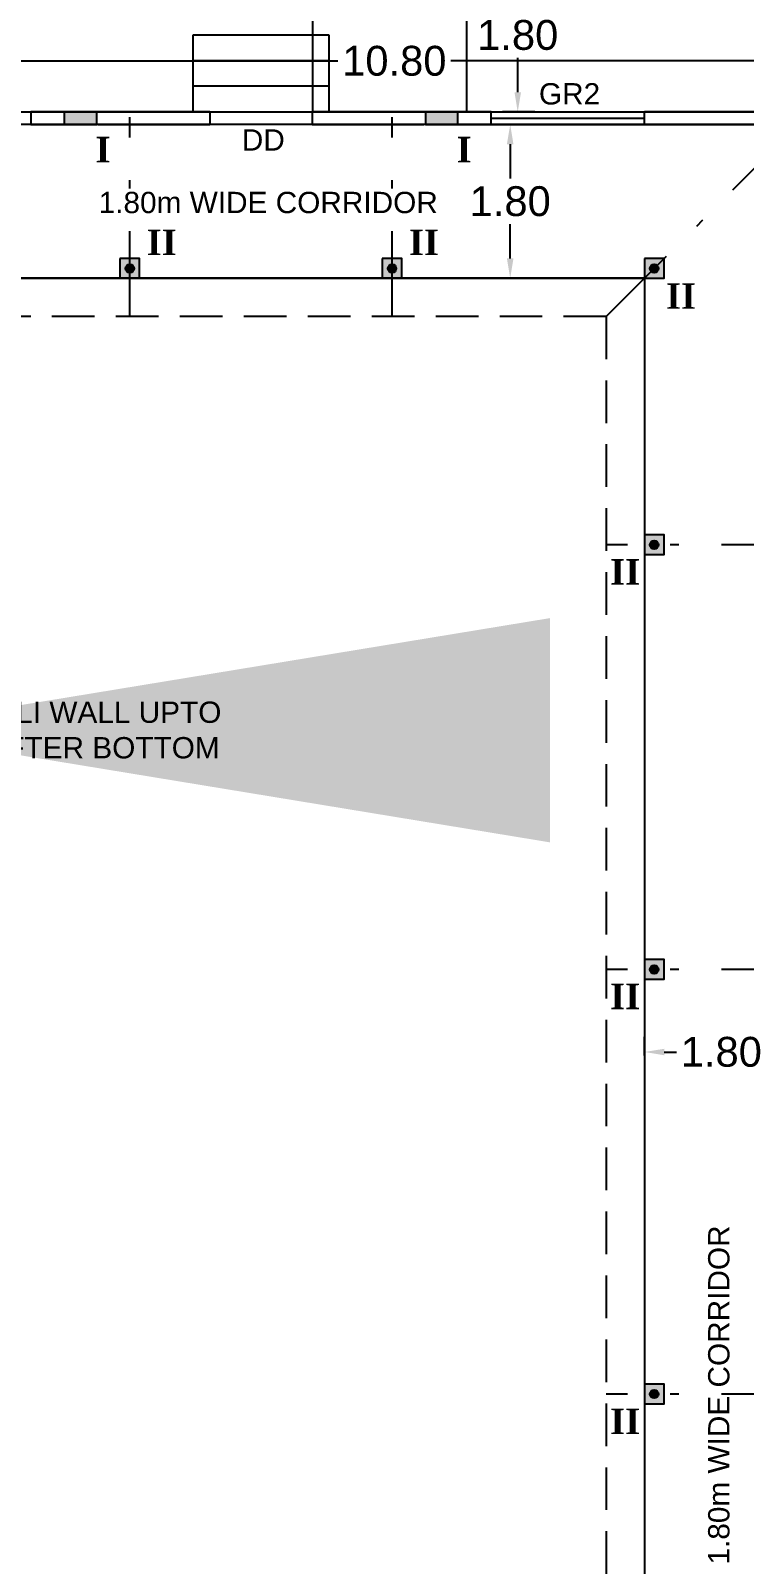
# Model space of a CAD drawing. Header units: metres. Extents: x 3715 to 4596, y 2418 to 2709.
# Drawn here: x 4044.77 to 4053.14, y 2608.98 to 2626.97 of the extents above; entities that cross this region are included whole.
import ezdxf

# ---------------------------------------------------------------- set-up
doc = ezdxf.new("R2010")
doc.units = ezdxf.units.M
doc.header["$MEASUREMENT"] = 0
doc.linetypes.add('DASHDOT', pattern=[1, 0.5, -0.25, 0, -0.25])
doc.linetypes.add('DASHED', pattern=[0.75, 0.5, -0.25])
for name, color, linetype in [('BLK_5_DA_RAMP_1', 7, 'Continuous'), ('BLK_5_FLR_0_BLT_UP_AREA', 46, 'Continuous'), ('BLK_5_FLR_0_CARPET_AREA', 46, 'Continuous'), ('BLK_5_FLR_0_CARPET_AREA_DEDUCT', 46, 'Continuous'), ('PATH_WAY', 4, 'Continuous')]:
    doc.layers.add(name, color=color, linetype=linetype)
doc.styles.add('Inner font', font='arial.ttf')
doc.styles.add('REAL', font='arial.ttf', dxfattribs={"height": 0.4})
doc.styles.get("Standard").update_dxf_attribs({"font": 'arial.ttf'})
doc.styles.add('Times New Roman$101', font='timesbd.ttf', dxfattribs={"height": 3.024})
doc.dimstyles.new('1-3', dxfattribs={"dimscale": 0, "dimtxt": 0.4, "dimasz": 0.125, "dimexe": 0.25, "dimexo": 0.25, "dimgap": 0.125, "dimtad": 1, "dimdec": 1, "dimzin": 3, "dimdsep": 46, "dimtxsty": 'REAL', "dimblk1": 'ARCHTICK', "dimblk2": 'ARCHTICK', "dimsah": 1, "dimcen": -0.5, "dimdle": 0.125, "dimclrd": 2, "dimclre": 2, "dimclrt": 4, "dimadec": 0, "dimazin": 0, "dimtfac": 1, "dimtdec": 1, "dimtofl": 0, "dimtmove": 2, "dimatfit": 3, "dimfxl": 0, "dimfrac": 1, "dimtolj": 1, "dimtzin": 0, "dimarcsym": 0})
doc.dimstyles.get("Standard").update_dxf_attribs({"dimtxt": 0.35, "dimasz": 0.23, "dimexe": 0.18, "dimexo": 0.0625, "dimgap": 0.09, "dimtad": 0, "dimtih": 1, "dimtoh": 1, "dimzin": 0, "dimdsep": 46, "dimtxsty": 'Standard', "dimcen": 0.09, "dimadec": 0, "dimazin": 0, "dimtfac": 1, "dimtofl": 0, "dimtmove": 2, "dimatfit": 3, "dimfxl": 0, "dimtolj": 1, "dimtzin": 0, "dimarcsym": 0})

# ---------------------------------------------------------------- blocks, each defined once
blk = doc.blocks.new('_ArchTick')
at = {"color": 0, "linetype": 'ByBlock', "const_width": 0.15}
blk.add_lwpolyline([(-0.5, -0.5), (0.5, 0.5)], dxfattribs=at)
blk = doc.blocks.new('*D135')
at = {"color": 0, "lineweight": -2, "ltscale": 0.1}
for p, q in [((4042.967, 2626.414), (4042.967, 2626.794)), ((4053.767, 2626.414), (4053.767, 2626.794)), ((4043.197, 2626.614), (4048.368, 2626.614)), ((4053.537, 2626.614), (4049.695, 2626.614))]:
    blk.add_line(p, q, dxfattribs=at)
at = {"color": 0, "ltscale": 0.1}
for points in [[(4043.197, 2626.652), (4043.197, 2626.575), (4042.967, 2626.614)], [(4053.537, 2626.652), (4053.537, 2626.575), (4053.767, 2626.614)]]:
    blk.add_solid(points, dxfattribs=at)
at = {"color": 0, "ltscale": 0.1, "insert": (4049.032, 2626.614), "char_height": 0.35, "attachment_point": 5}
blk.add_mtext('\\A1;10.80', dxfattribs=at)
blk = doc.blocks.new('*D147')
at = {"color": 0, "lineweight": -2, "ltscale": 0.1}
for p, q in [((4034.767, 2627.457), (4034.767, 2627.837)), ((4060.167, 2627.457), (4060.167, 2627.837)), ((4034.997, 2627.657), (4046.784, 2627.657)), ((4059.937, 2627.657), (4048.15, 2627.657))]:
    blk.add_line(p, q, dxfattribs=at)
at = {"color": 0, "ltscale": 0.1}
for points in [[(4034.997, 2627.695), (4034.997, 2627.618), (4034.767, 2627.657)], [(4059.937, 2627.695), (4059.937, 2627.618), (4060.167, 2627.657)]]:
    blk.add_solid(points, dxfattribs=at)
at = {"color": 0, "ltscale": 0.1, "insert": (4047.467, 2627.657), "char_height": 0.35, "attachment_point": 5}
blk.add_mtext('\\A1;25.40', dxfattribs=at)
blk = doc.blocks.new('*D625')
at = {"layer": 'PATH_WAY', "color": 0, "lineweight": -2}
for p, q in [((4051.967, 2614.948), (4051.967, 2615.169)), ((4053.767, 2614.948), (4053.767, 2615.169)), ((4052.197, 2614.989), (4052.34, 2614.989)), ((4053.537, 2614.989), (4053.395, 2614.989))]:
    blk.add_line(p, q, dxfattribs=at)
at = {"layer": 'PATH_WAY', "color": 0}
for points in [[(4052.197, 2615.027), (4052.197, 2614.951), (4051.967, 2614.989)], [(4053.537, 2615.027), (4053.537, 2614.951), (4053.767, 2614.989)]]:
    blk.add_solid(points, dxfattribs=at)
at = {"layer": 'PATH_WAY', "color": 0, "insert": (4052.867, 2614.989), "char_height": 0.35, "attachment_point": 5}
blk.add_mtext('\\A1;1.80', dxfattribs=at)
blk = doc.blocks.new('*D628')
at = {"layer": 'PATH_WAY', "color": 0, "lineweight": -2}
for p, q in [((4050.191, 2625.867), (4050.571, 2625.867)), ((4050.391, 2625.637), (4050.391, 2625.236)), ((4050.391, 2624.297), (4050.391, 2624.699)), ((4050.191, 2624.067), (4050.571, 2624.067))]:
    blk.add_line(p, q, dxfattribs=at)
at = {"layer": 'PATH_WAY', "color": 0}
for points in [[(4050.352, 2625.637), (4050.429, 2625.637), (4050.391, 2625.867)], [(4050.352, 2624.297), (4050.429, 2624.297), (4050.391, 2624.067)]]:
    blk.add_solid(points, dxfattribs=at)
at = {"layer": 'PATH_WAY', "color": 0, "insert": (4050.391, 2624.967), "char_height": 0.35, "attachment_point": 5}
blk.add_mtext('\\A1;1.80', dxfattribs=at)
blk = doc.blocks.new('*D675')
at = {"layer": 'BLK_5_DA_RAMP_1', "color": 0, "lineweight": -2}
for p, q in [((4050.679, 2627.817), (4050.299, 2627.817)), ((4050.479, 2627.587), (4050.479, 2627.186)), ((4050.479, 2626.247), (4050.479, 2626.649)), ((4050.679, 2626.017), (4050.299, 2626.017))]:
    blk.add_line(p, q, dxfattribs=at)
at = {"layer": 'BLK_5_DA_RAMP_1', "color": 0}
for points in [[(4050.441, 2627.587), (4050.518, 2627.587), (4050.479, 2627.817)], [(4050.441, 2626.247), (4050.518, 2626.247), (4050.479, 2626.017)]]:
    blk.add_solid(points, dxfattribs=at)
at = {"layer": 'BLK_5_DA_RAMP_1', "color": 0, "insert": (4050.479, 2626.917), "char_height": 0.35, "attachment_point": 5}
blk.add_mtext('\\A1;1.80', dxfattribs=at)

msp = doc.modelspace()

# ---------------------------------------------------------------- hatches: boundary and pattern name
h = msp.add_hatch(color=1)
h.dxf.hatch_style = 1
h.paths.add_polyline_path([(4045.54165, 2625.86733), (4045.54165, 2626.01733), (4045.16165, 2626.01733), (4045.16165, 2625.86733)])
h = msp.add_hatch(color=1)
h.dxf.hatch_style = 1
h.paths.add_polyline_path([(4049.77606, 2625.86733), (4049.77606, 2626.01733), (4049.39606, 2626.01733), (4049.39606, 2625.86733)])
h = msp.add_hatch(color=1)
h.dxf.hatch_style = 1
h.paths.add_polyline_path([(4045.81439, 2624.06733), (4046.04528, 2624.06733), (4046.04528, 2624.29733), (4045.81439, 2624.29733)])
h = msp.add_hatch(color=256)
edge = h.paths.add_edge_path()
edge.add_arc((4045.92984, 2624.17976), 0.05, 0, 360)
h = msp.add_hatch(color=1)
h.dxf.hatch_style = 1
h.paths.add_polyline_path([(4048.88939, 2624.06733), (4049.12028, 2624.06733), (4049.12028, 2624.29733), (4048.88939, 2624.29733)])
h = msp.add_hatch(color=256)
edge = h.paths.add_edge_path()
edge.add_arc((4049.00484, 2624.17976), 0.05, 0, 360)
h = msp.add_hatch(color=1)
h.dxf.hatch_style = 1
h.paths.add_polyline_path([(4051.96733, 2624.06733), (4052.19823, 2624.06733), (4052.19823, 2624.29733), (4051.96733, 2624.29733)])
h = msp.add_hatch(color=256)
edge = h.paths.add_edge_path()
edge.add_arc((4052.0793, 2624.17913), 0.05, 0, 360)
h = msp.add_hatch(color=1)
h.dxf.hatch_style = 1
h.paths.add_polyline_path([(4051.96733, 2620.82444), (4052.19823, 2620.82444), (4052.19823, 2621.05444), (4051.96733, 2621.05444)])
h = msp.add_hatch(color=256)
edge = h.paths.add_edge_path()
edge.add_arc((4052.07983, 2620.93733), 0.05, 0, 360)
h = msp.add_hatch(color=1)
h.dxf.hatch_style = 1
h.paths.add_polyline_path([(4051.96733, 2615.84233), (4052.19823, 2615.84233), (4052.19823, 2616.07233), (4051.96733, 2616.07233)])
h = msp.add_hatch(color=256)
edge = h.paths.add_edge_path()
edge.add_arc((4052.07983, 2615.95733), 0.05, 0, 360)
h = msp.add_hatch(color=1)
h.dxf.hatch_style = 1
h.paths.add_polyline_path([(4051.96733, 2610.86233), (4052.19823, 2610.86233), (4052.19823, 2611.09233), (4051.96733, 2611.09233)])
h = msp.add_hatch(color=256)
edge = h.paths.add_edge_path()
edge.add_arc((4052.07983, 2610.97733), 0.05, 0, 360)

# ---------------------------------------------------------------- linework, layer by layer
for p, q in [((4048.0771, 2626.01733), (4048.0771, 2627.81733)), ((4048.26733, 2626.91733), (4046.66733, 2626.91733)), ((4046.66733, 2626.91733), (4046.66733, 2626.01733)), ((4048.26733, 2626.01733), (4048.26733, 2626.91733)), ((4048.26733, 2626.61733), (4046.66733, 2626.61733)), ((4048.26733, 2626.31733), (4046.66733, 2626.31733)), ((4046.86733, 2626.01733), (4044.76733, 2626.01733)), ((4044.76733, 2626.01733), (4044.76733, 2625.86733)), ((4046.86733, 2626.01733), (4046.86733, 2625.86733)), ((4046.86733, 2626.01733), (4048.0771, 2626.01733)), ((4050.16733, 2626.01733), (4048.06733, 2626.01733)), ((4048.06733, 2626.01733), (4048.06733, 2625.86733)), ((4050.16733, 2626.01733), (4051.96733, 2626.01733)), ((4050.16733, 2625.86733), (4050.16733, 2626.01733)), ((4060.16733, 2626.01733), (4051.96733, 2626.01733)), ((4051.96733, 2625.86733), (4051.96733, 2626.01733)), ((4044.76733, 2625.86733), (4045.17984, 2625.86733)), ((4045.55483, 2625.86733), (4046.86733, 2625.86733)), ((4048.06733, 2625.86733), (4049.37984, 2625.86733)), ((4049.75483, 2625.86733), (4050.16733, 2625.86733)), ((4050.16733, 2625.86733), (4051.96733, 2625.86733)), ((4051.96733, 2625.86733), (4053.76733, 2625.86733)), ((4051.96733, 2624.06733), (4042.96733, 2624.06733)), ((4051.96733, 2624.06733), (4051.96733, 2592.96233))]:
    msp.add_line(p, q)
at = {"linetype": 'DASHDOT', "ltscale": 2}
for p, q in [((4045.92984, 2623.61733, 0), (4045.92984, 2625.95552, 0)), ((4049.00484, 2623.61733, 0), (4049.00484, 2625.95552, 0)), ((4051.51733, 2623.61733), (4053.76733, 2625.86733)), ((4060.16734, 2620.93733), (4051.51733, 2620.93733)), ((4060.16734, 2615.95733), (4051.51733, 2615.95733)), ((4060.16733, 2610.97733), (4051.51733, 2610.97733))]:
    msp.add_line(p, q, dxfattribs=at)
at = {"linetype": 'DASHED'}
for q in [(4043.41733, 2623.61733), (4051.51733, 2593.41233)]:
    msp.add_line((4051.51733, 2623.61733), q, dxfattribs=at)
at = {"color": 1}
for points in [[(4045.16165, 2626.01733), (4045.16165, 2625.86733), (4045.54165, 2625.86733), (4045.54165, 2626.01733)], [(4049.39606, 2626.01733), (4049.39606, 2625.86733), (4049.77606, 2625.86733), (4049.77606, 2626.01733)], [(4045.81439, 2624.29733), (4045.81439, 2624.06733), (4046.04528, 2624.06733), (4046.04528, 2624.29733)], [(4048.88939, 2624.29733), (4048.88939, 2624.06733), (4049.12028, 2624.06733), (4049.12028, 2624.29733)], [(4051.96733, 2624.29733), (4051.96733, 2624.06733), (4052.19823, 2624.06733), (4052.19823, 2624.29733)], [(4051.96733, 2621.05444), (4051.96733, 2620.82444), (4052.19823, 2620.82444), (4052.19823, 2621.05444)], [(4051.96733, 2616.07233), (4051.96733, 2615.84233), (4052.19823, 2615.84233), (4052.19823, 2616.07233)], [(4051.96733, 2611.09233), (4051.96733, 2610.86233), (4052.19823, 2610.86233), (4052.19823, 2611.09233)]]:
    msp.add_lwpolyline(points, close=True, dxfattribs=at)
at = {"ltscale": 0.3}
msp.add_lwpolyline([(4050.16733, 2625.94233), (4051.96733, 2625.94233)], dxfattribs=at)
at = {"color": 1, "ltscale": 0.1}
msp.add_lwpolyline([(4051.96733, 2592.96233), (4042.96733, 2592.96233), (4042.96733, 2624.06733), (4051.96733, 2624.06733)], close=True, dxfattribs=at)
for centre in [(4045.92984, 2624.17976, 0), (4049.00484, 2624.17976, 0), (4052.07983, 2624.17976), (4052.07983, 2620.93733, 0), (4052.07983, 2615.95733, 0), (4052.07983, 2610.97733, 0)]:
    msp.add_circle(centre, 0.05)
at = {"layer": 'BLK_5_DA_RAMP_1', "color": 1}
msp.add_lwpolyline([(4049.8771, 2626.01733), (4055.3971, 2626.01733), (4055.3971, 2627.81733), (4049.8771, 2627.81733)], close=True, dxfattribs=at)
at = {"layer": 'BLK_5_FLR_0_BLT_UP_AREA', "color": 46}
msp.add_lwpolyline([(4034.76734, 2626.01733), (4060.16733, 2626.01733), (4060.16733, 2591.01233), (4052.19234, 2591.0124), (4052.19234, 2589.2124), (4042.74234, 2589.2124), (4042.74234, 2591.0124), (4034.76733, 2591.01233), (4034.76734, 2626.01733)], close=True, dxfattribs=at)
at = {"layer": 'BLK_5_FLR_0_CARPET_AREA', "color": 46}
msp.add_lwpolyline([(4053.76749, 2625.86733), (4042.96733, 2625.86733)], dxfattribs=at)
at = {"layer": 'BLK_5_FLR_0_CARPET_AREA_DEDUCT', "color": 46}
msp.add_lwpolyline([(4042.96733, 2624.06733), (4051.96733, 2624.06733), (4051.96733, 2592.96171), (4042.96733, 2592.96171)], close=True, dxfattribs=at)

# ---------------------------------------------------------------- texts
at = {"style": 'Inner font'}
msp.add_text('DD', height=0.25, dxfattribs=at).set_placement((4047.2431, 2625.56251))
at = {"color": 7, "style": 'Times New Roman$101'}
for s, p in [('I', (4045.52733, 2625.42411)), ('I', (4049.76174, 2625.42411)), ('II', (4046.12754, 2624.33608)), ('II', (4049.20254, 2624.33608)), ('II', (4052.21746, 2623.70662)), ('II', (4051.56203, 2620.47114)), ('II', (4051.56203, 2615.49114)), ('II', (4051.56203, 2610.50654))]:
    msp.add_text(s, height=0.3, dxfattribs=at).set_placement(p)
at = {"char_height": 0.25, "attachment_point": 1, "style": 'Inner font'}
for s, insert, width in [('GR2', (4050.72786, 2626.35374), 0.5888472), ('{\\W4.450518; }1.80m WIDE CORRIDOR ', (4045.13257, 2625.079), 4.7992308), ('JALLI WALL UPTO RAFTER BOTTOM', (4043.9962, 2619.09994), 3.4397258)]:
    msp.add_mtext(s, dxfattribs=dict(at, insert=insert, width=width))
at = {"insert": (4052.71202, 2608.97728), "char_height": 0.25, "width": 4.7992308, "attachment_point": 1, "rotation": 90, "style": 'Inner font'}
msp.add_mtext('1.80m WIDE CORRIDOR ', dxfattribs=at)

# ---------------------------------------------------------------- dimensions: what is measured, and where the dimension line sits
at = {"ltscale": 0.1}
dim = msp.add_linear_dim(base=(4060.16733, 2627.65678), p1=(4034.76734, 2625.56733), p2=(4060.16733, 2625.56733), dimstyle='Standard', dxfattribs=at)
dim.commit()
dim.dimension.update_dxf_attribs({"geometry": '*D147', "text_midpoint": (4047.46733, 2627.65678)})
dim = msp.add_linear_dim(base=(4053.76734, 2626.61375), p1=(4042.96733, 2625.71733), p2=(4053.76734, 2625.73195), dimstyle='Standard', dxfattribs=at)
dim.commit()
dim.dimension.update_dxf_attribs({"geometry": '*D135', "text_midpoint": (4049.03157, 2626.61375), "dimtype": 160})
at = {"layer": 'BLK_5_DA_RAMP_1', "color": 1}
dim = msp.add_linear_dim(base=(4050.47935, 2627.81733), p1=(4055.3971, 2626.01733), p2=(4055.3971, 2627.81733), angle=90, dimstyle='Standard', dxfattribs=at)
dim.commit()
dim.dimension.update_dxf_attribs({"geometry": '*D675', "text_midpoint": (4050.47935, 2626.91733)})
at = {"layer": 'PATH_WAY'}
dim = msp.add_linear_dim(base=(4050.39056, 2624.06733), p1=(4048.72358, 2625.86733), p2=(4048.72358, 2624.06733), angle=90, dimstyle='Standard', dxfattribs=at)
dim.commit()
dim.dimension.update_dxf_attribs({"geometry": '*D628', "text_midpoint": (4050.39056, 2624.96733)})
dim = msp.add_linear_dim(base=(4053.76734, 2614.98908), p1=(4051.96733, 2614.88513), p2=(4053.76734, 2614.88513), dimstyle='Standard', dxfattribs=at)
dim.commit()
dim.dimension.update_dxf_attribs({"geometry": '*D625', "text_midpoint": (4052.86734, 2614.98908)})

# ---------------------------------------------------------------- leaders
msp.add_leader([(4042.85742, 2618.76349), (4043.89917, 2618.76349)], dimstyle='1-3', override={"dimscale": 1, "dimasz": 8, "dimtad": 0, "dimclrd": 256, "dimfxl": 0.18})

doc.saveas('drawing.dxf')
